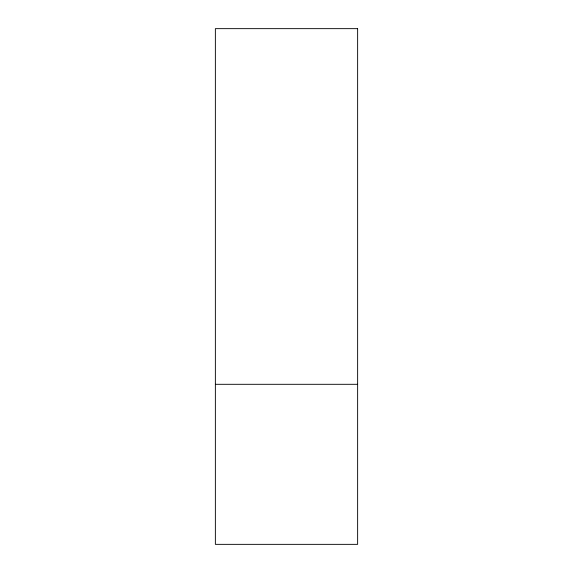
<?xml version="1.0" encoding="UTF-8"?>
<svg xmlns="http://www.w3.org/2000/svg" width="573" height="573" viewBox="0 0 573 573"><rect width="100%" height="100%" fill="white"/><g stroke="black" fill="none" stroke-linecap="round" stroke-linejoin="round"><path stroke-width="0.86" d="M215.369 384.304L357.631 384.304M357.631 28.65L215.369 28.65L215.369 544.35L357.631 544.35L357.631 28.65"/></g></svg>
